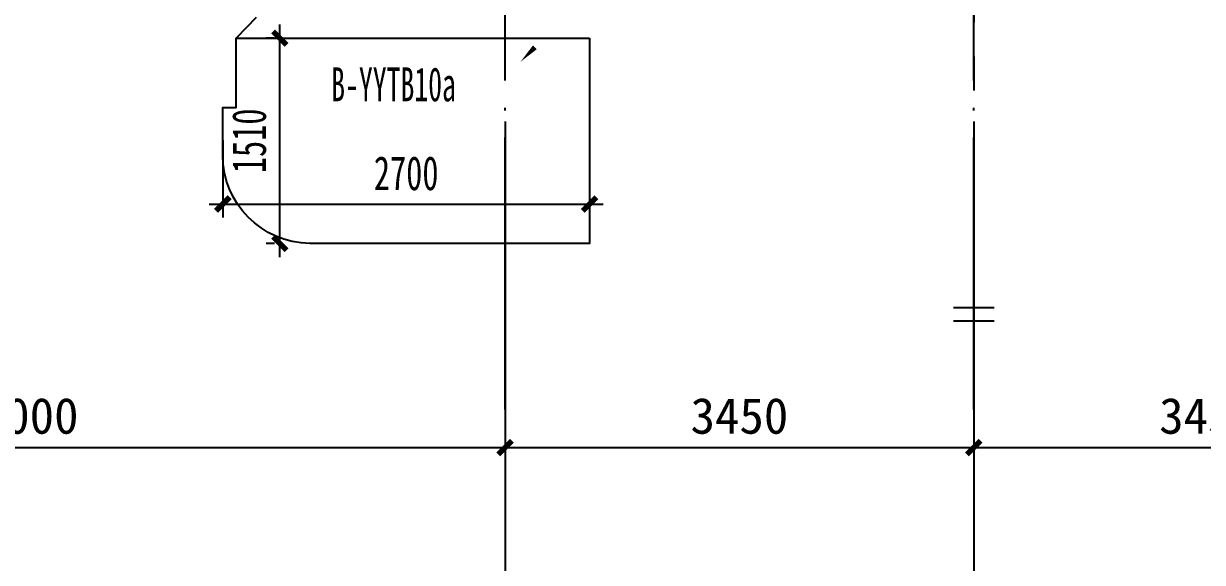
# Model space of a CAD drawing. Extents: x -3200779283 to -8106663, y 659664 to 1123462.
# Drawn here: x -8156795 to -8148117, y 835598 to 839564 of the extents above; entities that cross this region are included whole.
import ezdxf
from ezdxf.enums import TextEntityAlignment as Align

# ---------------------------------------------------------------- set-up
doc = ezdxf.new("R2010")
doc.units = 0
doc.header["$LTSCALE"] = 1000
doc.header["$MEASUREMENT"] = 0
for name, pattern in [('3#-轴线$0$DOTE', [2.42, 2, -0.2, 0.02, -0.2]), ('3#4#5#$0$__DASH', [0.35, 0.25, -0.1]), ('3#4#5#$0$DASH', [0.35, 0.25, -0.1]), ('4#-标准层$0$CENTER', [2, 1.25, -0.25, 0.25, -0.25]), ('DASH', [0.35, 0.25, -0.1])]:
    doc.linetypes.add(name, pattern=pattern)
doc.layers.get('Defpoints').update_dxf_attribs({"color": 30, "linetype": 'DASH'})
for name, color, linetype in [('3#-轴线$0$3#-轴号$0$A-ANNO-AXIS-CIRC', 3, 'Continuous'), ('3#-轴线$0$3#-轴号$0$A-ANNO-DIMS', 3, 'Continuous'), ('3#-轴线$0$A-ANNO-DOTE', 10, '3#-轴线$0$DOTE'), ('3#4#5#$0$A-ANNO-SYMB', 3, 'Continuous'), ('3#4#5#$0$PC-SLAB', 6, '3#4#5#$0$DASH'), ('3#4#5#$0$S-DIMS-SLAB', 120, 'Continuous'), ('3#4#5#$0$S-PC-SLAB', 6, 'Continuous'), ('4#-标准层$0$THIN', 7, 'Continuous')]:
    doc.layers.add(name, color=color, linetype=linetype)
doc.layers.add('3#4#5#$0$结构板边线', color=2, linetype='Continuous', plot=False)
doc.styles.add('3#-轴线$0$3#-轴号$0$_TCH_DIM_T3', font='')
doc.styles.add('3#4#5#$0$外部参照 1$0$宋体', font='', dxfattribs={"width": 0.8})
doc.styles.add('3#4#5#$0$楷体', font='', dxfattribs={"width": 0.7})
doc.styles.get('3#-轴线$0$3#-轴号$0$_TCH_DIM_T3').set_extended_font_data('SimSun')
doc.styles.get('3#4#5#$0$外部参照 1$0$宋体').set_extended_font_data('SimSun')
doc.styles.get('3#4#5#$0$楷体').set_extended_font_data('KaiTi_GB2312')
doc.dimstyles.new('3#-轴线$0$3#-轴号$0$_TCH_ARCH&&100', dxfattribs={"dimtxt": 264.345992, "dimasz": 100, "dimexe": 250, "dimexo": 300, "dimgap": 100, "dimtad": 1, "dimdec": 0, "dimzin": 0, "dimdsep": 46, "dimtxsty": '3#-轴线$0$3#-轴号$0$_TCH_DIM_T3', "dimblk": '3#-轴线$0$3#-轴号$0$_ArchTick', "dimcen": 0.09, "dimclrt": 7, "dimazin": 2, "dimtfac": 1, "dimtdec": 0, "dimtix": 1, "dimtmove": 2, "dimatfit": 3, "dimfxl": 100, "dimtolj": 1, "dimtzin": 0, "dimarcsym": 0})
doc.dimstyles.new('3#4#5#$0$TSSD_100_100', dxfattribs={"dimtxt": 250, "dimasz": 100, "dimexe": 100, "dimexo": 250, "dimgap": 100, "dimtad": 1, "dimdec": 0, "dimzin": 0, "dimdsep": 46, "dimtxsty": '3#4#5#$0$楷体', "dimblk": '3#4#5#$0$_ArchTick', "dimcen": 0, "dimdle": 100, "dimclrt": 7, "dimadec": 0, "dimazin": 0, "dimtfac": 1, "dimtdec": 0, "dimtix": 1, "dimtmove": 2, "dimatfit": 3, "dimfxl": 1, "dimtolj": 1, "dimtzin": 0, "dimarcsym": 0})

# ---------------------------------------------------------------- blocks, each defined once
blk = doc.blocks.new('3#4#5#$0$_ArchTick')
at = {"color": 0, "linetype": 'ByBlock', "const_width": 0.4}
blk.add_lwpolyline([(-0.5, -0.5), (0.5, 0.5)], dxfattribs=at)
blk = doc.blocks.new('*D1029')
at = {"layer": '3#4#5#$0$S-DIMS-SLAB', "color": 0, "lineweight": -2, "transparency": 16777216}
for p, q in [((159645.1, 151556.3), (159645.1, 150986.3)), ((162344.8, 151556.3), (162344.8, 150986.3)), ((159545.1, 151086.3), (162444.8, 151086.3))]:
    blk.add_line(p, q, dxfattribs=at)
at = {"layer": 'Defpoints', "color": 0, "transparency": 16777216}
for p in [(159645.1, 151806.3), (162344.8, 151806.3), (162344.8, 151086.3)]:
    blk.add_point(p, dxfattribs=at)
at = {"layer": '3#4#5#$0$S-DIMS-SLAB', "color": 0, "lineweight": -2, "transparency": 16777216, "xscale": 100, "yscale": 100, "zscale": 100, "rotation": 180}
blk.add_blockref('3#4#5#$0$_ArchTick', (159645.1, 151086.3), dxfattribs=at)
at = {"layer": '3#4#5#$0$S-DIMS-SLAB', "color": 0, "lineweight": -2, "transparency": 16777216, "xscale": 100, "yscale": 100, "zscale": 100}
blk.add_blockref('3#4#5#$0$_ArchTick', (162344.8, 151086.3), dxfattribs=at)
at = {"layer": '3#4#5#$0$S-DIMS-SLAB', "color": 7, "transparency": 16777216, "insert": (160995, 151311.3), "char_height": 250, "attachment_point": 5, "style": '3#4#5#$0$楷体'}
blk.add_mtext('\\A1;2700', dxfattribs=at)
blk = doc.blocks.new('*D1031')
at = {"layer": '3#4#5#$0$S-DIMS-SLAB', "color": 0, "lineweight": -2, "transparency": 16777216}
for p, q in [((160064.9, 150696.2), (160064.9, 152406.3)), ((160024.2, 152306.3), (159964.9, 152306.3)), ((160024.3, 150796.2), (159964.9, 150796.2))]:
    blk.add_line(p, q, dxfattribs=at)
at = {"layer": 'Defpoints', "color": 0, "transparency": 16777216}
for p in [(160064.9, 152306.3), (160274.2, 152306.3), (160274.3, 150796.2)]:
    blk.add_point(p, dxfattribs=at)
at = {"layer": '3#4#5#$0$S-DIMS-SLAB', "color": 0, "lineweight": -2, "transparency": 16777216, "xscale": 100, "yscale": 100, "zscale": 100}
for p, rotation in [((160064.9, 152306.3), 90), ((160064.9, 150796.2), 270)]:
    blk.add_blockref('3#4#5#$0$_ArchTick', p, dxfattribs=dict(at, rotation=rotation))
at = {"layer": '3#4#5#$0$S-DIMS-SLAB', "color": 7, "transparency": 16777216, "insert": (159839.9, 151551.2), "char_height": 250, "attachment_point": 5, "rotation": 90, "style": '3#4#5#$0$楷体'}
blk.add_mtext('\\A1;1510', dxfattribs=at)
blk = doc.blocks.new('3#-轴线$0$3#-轴号$0$_ArchTick')
at = {"color": 0, "linetype": 'ByBlock', "const_width": 0.4}
blk.add_lwpolyline([(-0.5, -0.5), (0.5, 0.5)], dxfattribs=at)
blk = doc.blocks.new('*D377')
at = {"layer": '3#-轴线$0$3#-轴号$0$A-ANNO-DIMS', "color": 0, "lineweight": -2, "transparency": 16777216}
for p, q in [((10450, -15881.5), (10450, -16631.5)), ((17450, -15881.5), (17450, -16631.5)), ((10450, -16381.5), (17450, -16381.5))]:
    blk.add_line(p, q, dxfattribs=at)
at = {"layer": 'Defpoints', "color": 0, "transparency": 16777216}
for p in [(10450, -15581.5), (17450, -15581.5), (17450, -16381.5)]:
    blk.add_point(p, dxfattribs=at)
at = {"layer": '3#-轴线$0$3#-轴号$0$A-ANNO-DIMS', "color": 0, "lineweight": -2, "transparency": 16777216, "xscale": 100, "yscale": 100, "zscale": 100, "rotation": 180}
blk.add_blockref('3#-轴线$0$3#-轴号$0$_ArchTick', (10450, -16381.5), dxfattribs=at)
at = {"layer": '3#-轴线$0$3#-轴号$0$A-ANNO-DIMS', "color": 0, "lineweight": -2, "transparency": 16777216, "xscale": 100, "yscale": 100, "zscale": 100}
blk.add_blockref('3#-轴线$0$3#-轴号$0$_ArchTick', (17450, -16381.5), dxfattribs=at)
at = {"layer": '3#-轴线$0$3#-轴号$0$A-ANNO-DIMS', "color": 7, "transparency": 16777216, "insert": (13950, -16149.3), "char_height": 264.35, "attachment_point": 5, "style": '3#-轴线$0$3#-轴号$0$_TCH_DIM_T3'}
blk.add_mtext('\\A1;7000', dxfattribs=at)
blk = doc.blocks.new('*D378')
at = {"layer": '3#-轴线$0$3#-轴号$0$A-ANNO-DIMS', "color": 0, "lineweight": -2, "transparency": 16777216}
for p, q in [((17450, -15881.5), (17450, -16631.5)), ((20900, -15881.5), (20900, -16631.5)), ((17450, -16381.5), (20900, -16381.5))]:
    blk.add_line(p, q, dxfattribs=at)
at = {"layer": 'Defpoints', "color": 0, "transparency": 16777216}
for p in [(17450, -15581.5), (20900, -15581.5), (20900, -16381.5)]:
    blk.add_point(p, dxfattribs=at)
at = {"layer": '3#-轴线$0$3#-轴号$0$A-ANNO-DIMS', "color": 0, "lineweight": -2, "transparency": 16777216, "xscale": 100, "yscale": 100, "zscale": 100, "rotation": 180}
blk.add_blockref('3#-轴线$0$3#-轴号$0$_ArchTick', (17450, -16381.5), dxfattribs=at)
at = {"layer": '3#-轴线$0$3#-轴号$0$A-ANNO-DIMS', "color": 0, "lineweight": -2, "transparency": 16777216, "xscale": 100, "yscale": 100, "zscale": 100}
blk.add_blockref('3#-轴线$0$3#-轴号$0$_ArchTick', (20900, -16381.5), dxfattribs=at)
at = {"layer": '3#-轴线$0$3#-轴号$0$A-ANNO-DIMS', "color": 7, "transparency": 16777216, "insert": (19175, -16149.3), "char_height": 264.35, "attachment_point": 5, "style": '3#-轴线$0$3#-轴号$0$_TCH_DIM_T3'}
blk.add_mtext('\\A1;3450', dxfattribs=at)
blk = doc.blocks.new('*D379')
at = {"layer": '3#-轴线$0$3#-轴号$0$A-ANNO-DIMS', "color": 0, "lineweight": -2, "transparency": 16777216}
for p, q in [((20900, -15881.5), (20900, -16631.5)), ((24350, -15881.5), (24350, -16631.5)), ((20900, -16381.5), (24350, -16381.5))]:
    blk.add_line(p, q, dxfattribs=at)
at = {"layer": 'Defpoints', "color": 0, "transparency": 16777216}
for p in [(20900, -15581.5), (24350, -15581.5), (24350, -16381.5)]:
    blk.add_point(p, dxfattribs=at)
at = {"layer": '3#-轴线$0$3#-轴号$0$A-ANNO-DIMS', "color": 0, "lineweight": -2, "transparency": 16777216, "xscale": 100, "yscale": 100, "zscale": 100, "rotation": 180}
blk.add_blockref('3#-轴线$0$3#-轴号$0$_ArchTick', (20900, -16381.5), dxfattribs=at)
at = {"layer": '3#-轴线$0$3#-轴号$0$A-ANNO-DIMS', "color": 0, "lineweight": -2, "transparency": 16777216, "xscale": 100, "yscale": 100, "zscale": 100}
blk.add_blockref('3#-轴线$0$3#-轴号$0$_ArchTick', (24350, -16381.5), dxfattribs=at)
at = {"layer": '3#-轴线$0$3#-轴号$0$A-ANNO-DIMS', "color": 7, "transparency": 16777216, "insert": (22625, -16149.3), "char_height": 264.35, "attachment_point": 5, "style": '3#-轴线$0$3#-轴号$0$_TCH_DIM_T3'}
blk.add_mtext('\\A1;3450', dxfattribs=at)
blk = doc.blocks.new('3#4#5#$0$3#奇数层顶悬挑板')
at = {"linetype": '3#4#5#$0$__DASH'}
blk.add_line((161822.8, 154485), (159744.3, 152306.3), dxfattribs=at)
at = {"layer": '3#4#5#$0$A-ANNO-SYMB'}
blk.add_lwpolyline([(163097.3, 153404.4, 0, 0, 0), (161836.8, 152133.1, 0, 40, 0), (161942.5, 152239.6, 0, 0, 0)], format="xyseb", dxfattribs=at)
at = {"layer": '3#4#5#$0$结构板边线', "color": 6}
blk.add_lwpolyline([(162344.6, 152306.3), (162344.6, 150796.3), (160286.5, 150796.3, -0.410481), (159644.1, 151446.3), (159644.1, 151796.3), (159744.3, 151796.3), (159744.3, 152306.3), (162344.6, 152306.3)], format="xyb", dxfattribs=at)
at = {"layer": '3#4#5#$0$PC-SLAB', "linetype": 'ByBlock', "style": '3#4#5#$0$外部参照 1$0$宋体', "width": 0.6}
blk.add_text('B-YYTB10a', height=250, dxfattribs=at).set_placement((160902, 151965.2), align=Align.MIDDLE)
at = {"layer": '3#4#5#$0$S-DIMS-SLAB'}
dim = blk.add_linear_dim(base=(160064.9, 152306.3), p1=(160274.3, 150796.2), p2=(160274.2, 152306.3), angle=90, dimstyle='3#4#5#$0$TSSD_100_100', dxfattribs=at)
dim.commit()
dim.dimension.update_dxf_attribs({"geometry": '*D1031', "text_midpoint": (159839.9, 151551.2)})
dim = blk.add_linear_dim(base=(162344.8, 151086.3), p1=(159645.1, 151806.3), p2=(162344.8, 151806.3), dimstyle='3#4#5#$0$TSSD_100_100', dxfattribs=at)
dim.commit()
dim.dimension.update_dxf_attribs({"geometry": '*D1029', "text_midpoint": (160995, 151311.3)})
blk = doc.blocks.new('3#-轴线$0$3#-轴号')
at = {"layer": '3#-轴线$0$3#-轴号$0$A-ANNO-AXIS-CIRC'}
for p, q in [((17450, -13981.5), (17450, -17981.5)), ((20900, -13981.5), (20900, -17981.5))]:
    blk.add_line(p, q, dxfattribs=at)
at = {"layer": '3#-轴线$0$3#-轴号$0$A-ANNO-DIMS'}
for p1, p2, picture, middle in [((10450, -15581.5), (17450, -15581.5), '*D377', (13950, -16149.3)), ((17450, -15581.5), (20900, -15581.5), '*D378', (19175, -16149.3)), ((20900, -15581.5), (24350, -15581.5), '*D379', (22625, -16149.3))]:
    dim = blk.add_aligned_dim(p1=p1, p2=p2, distance=-800, dimstyle='3#-轴线$0$3#-轴号$0$_TCH_ARCH&&100', dxfattribs=at)
    dim.commit()
    dim.dimension.update_dxf_attribs({"geometry": picture, "text_midpoint": middle})
blk = doc.blocks.new('3#-轴线')
at = {"layer": '3#-轴线$0$A-ANNO-DOTE'}
for points in [[(20900, -16100), (20900, 5500)], [(17450, -16100), (17450, -3200)]]:
    blk.add_lwpolyline(points, dxfattribs=at)
blk.add_blockref('3#-轴线$0$3#-轴号', (0, 0))

msp = doc.modelspace()

# ---------------------------------------------------------------- linework, layer by layer
at = {"layer": '4#-标准层$0$THIN', "linetype": '4#-标准层$0$CENTER'}
msp.add_line((-8149800.4, 854822.3), (-8149800.4, 837048.1), dxfattribs=at)
at = {"layer": '4#-标准层$0$THIN'}
for p, q in [((-8149650.4, 837472.7), (-8149950.4, 837472.7)), ((-8149650.4, 837372.7), (-8149950.4, 837372.7))]:
    msp.add_line(p, q, dxfattribs=at)

# ---------------------------------------------------------------- block references
msp.add_blockref('3#-轴线', (-8170700.4, 852824.6))
at = {"layer": '3#4#5#$0$S-PC-SLAB'}
msp.add_blockref('3#4#5#$0$3#奇数层顶悬挑板', (-8314973.6, 687149.6), dxfattribs=at)

doc.saveas('drawing.dxf')
